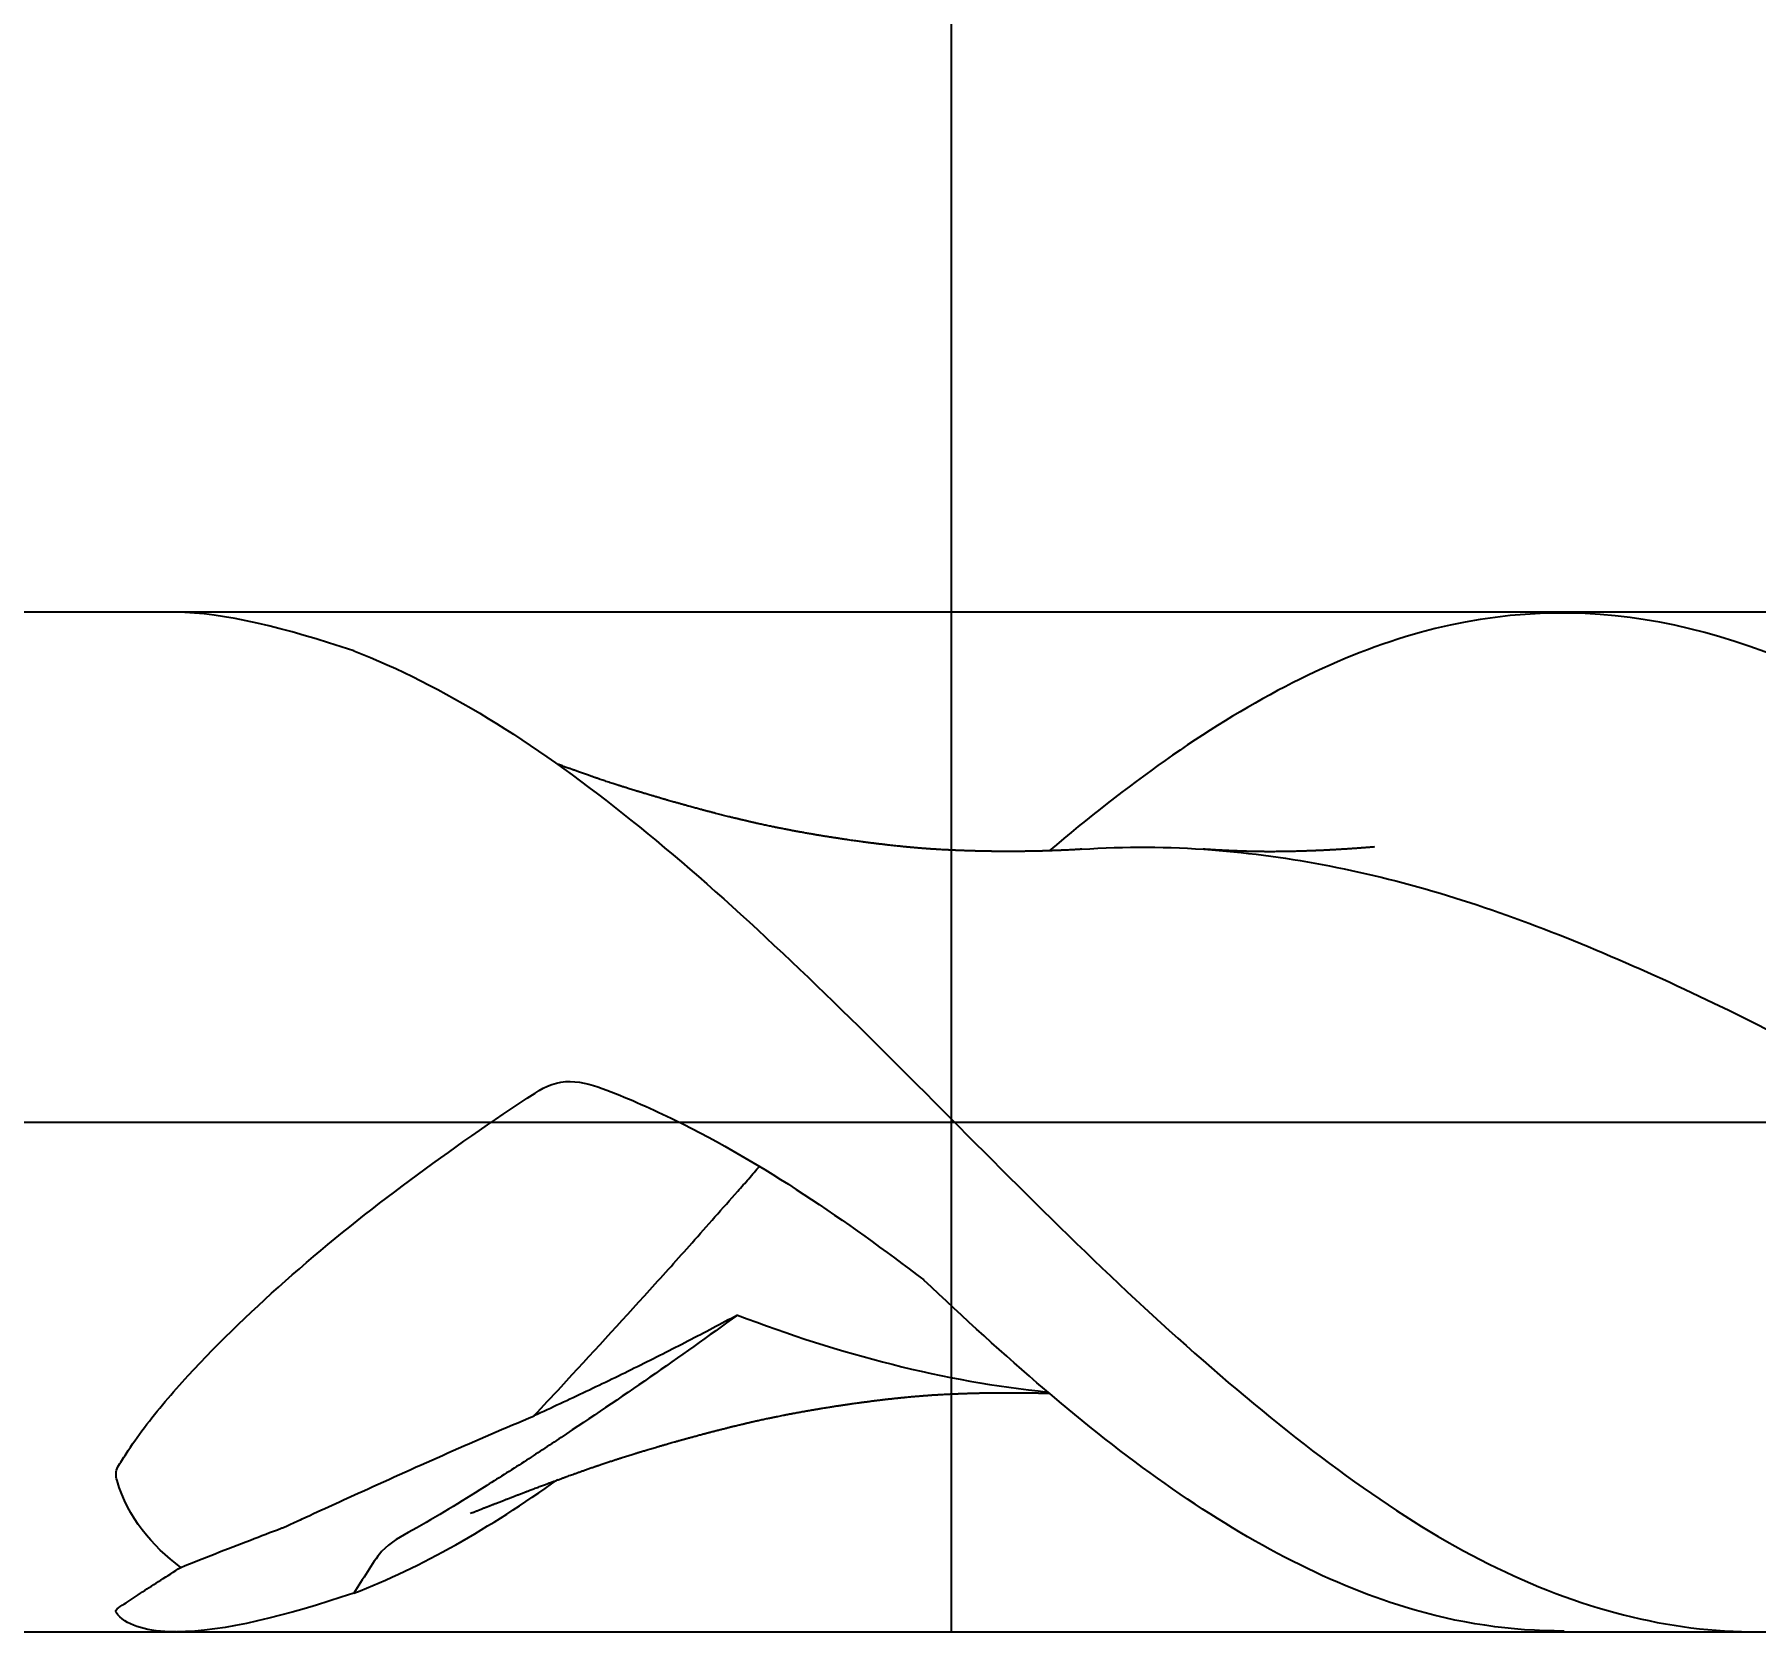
# Model space of a CAD drawing. Extents: x -73 to 147, y -10 to 97.
# Drawn here: x 2.02 to 35.77, y -10.13 to 21.34 of the extents above; entities that cross this region are included whole.
import ezdxf
from ezdxf.lldxf.tags import DXFTag

# ---------------------------------------------------------------- set-up
doc = ezdxf.new("R2010")
doc.units = 0
for name, color, linetype in [('1', 4, 'Continuous'), ('2', 7, 'Continuous'), ('4', 2, 'CENTER'), ('CUT', 1, 'Continuous'), ('NOCUT', 7, 'Continuous'), ('SK2', 7, 'Continuous'), ('SK4', 2, 'CENTER')]:
    doc.layers.add(name, color=color, linetype=linetype)
doc.styles.add('SIMPLEX', font='simplex')
tags = doc.linetypes.add('CENTER', pattern=[25.4, 12.7, -6.35, 0, -6.35]).pattern_tags.tags
tags[10:11] = [DXFTag(74, 4), DXFTag(75, 0), DXFTag(340, '0'), DXFTag(46, 0.0), DXFTag(50, 0.0), DXFTag(44, 0.0), DXFTag(45, 0.0)]
tags[8:9] = [DXFTag(74, 4), DXFTag(75, 0), DXFTag(340, '0'), DXFTag(46, 0.0), DXFTag(50, 0.0), DXFTag(44, 0.0), DXFTag(45, 0.0)]
tags[6:7] = [DXFTag(74, 4), DXFTag(75, 0), DXFTag(340, '0'), DXFTag(46, 0.0), DXFTag(50, 0.0), DXFTag(44, 0.0), DXFTag(45, 0.0)]
tags[4:5] = [DXFTag(74, 4), DXFTag(75, 0), DXFTag(340, '0'), DXFTag(46, 0.0), DXFTag(50, 0.0), DXFTag(44, 0.0), DXFTag(45, 0.0)]
doc.dimstyles.get("Standard").update_dxf_attribs({"dimtxt": 0.18, "dimasz": 0.18, "dimexe": 0.18, "dimexo": 0.0625, "dimgap": 0.09, "dimtad": 0, "dimtih": 1, "dimtoh": 1, "dimdec": 4, "dimzin": 0, "dimdsep": 46, "dimtxsty": 'Standard', "dimcen": 0.09, "dimadec": 0, "dimazin": 0, "dimtfac": 1, "dimtdec": 4, "dimtofl": 0, "dimtmove": 0, "dimatfit": 3, "dimfxl": 0, "dimtolj": 1, "dimtzin": 0, "dimarcsym": 0})

# ---------------------------------------------------------------- blocks, each defined once
blk = doc.blocks.new('_D0')
at = {"layer": '2'}
for p, q in [((0, 0), (0, 78.43)), ((95, 0), (95, 78.43)), ((0, 74.93), (95, 74.93))]:
    blk.add_line(p, q, dxfattribs=at)
for points in [[(0, 74.93), (4.569998, 75.531652), (4.570002, 74.328348), (0, 74.93)], [(95, 74.93), (90.430002, 74.328348), (90.429998, 75.531652), (95, 74.93)]]:
    blk.add_solid(points, dxfattribs=at)
at = {"layer": '2', "insert": (43.891604, 75.739271), "char_height": 4.57, "attachment_point": 7, "line_spacing_factor": 0.903614, "style": 'SIMPLEX'}
blk.add_mtext('\\W01.000;\\Fsimplex.shx;95', dxfattribs=at)
blk = doc.blocks.new('_D3')
at = {"layer": '2'}
for p, q in [((20, 0), (20, 46.93)), ((95, 0), (95, 46.93)), ((20, 44.93), (95, 44.93))]:
    blk.add_line(p, q, dxfattribs=at)
for points in [[(20, 44.93), (24.569998, 45.531652), (24.570002, 44.328348), (20, 44.93)], [(95, 44.93), (90.430002, 44.328348), (90.429998, 45.531652), (95, 44.93)]]:
    blk.add_solid(points, dxfattribs=at)
at = {"layer": '2', "insert": (53.891604, 45.739271), "char_height": 4.57, "attachment_point": 7, "line_spacing_factor": 0.903614, "style": 'SIMPLEX'}
blk.add_mtext('\\W01.000;\\Fsimplex.shx;75', dxfattribs=at)
blk = doc.blocks.new('_D4')
at = {"layer": 'SK2'}
for p, q in [((-50, 0), (-50, 91.93)), ((95, 0), (95, 91.93)), ((-50, 89.93), (95, 89.93))]:
    blk.add_line(p, q, dxfattribs=at)
for points in [[(-50, 89.93), (-45.430002, 90.531652), (-45.429998, 89.328348), (-50, 89.93)], [(95, 89.93), (90.430002, 89.328348), (90.429998, 90.531652), (95, 89.93)]]:
    blk.add_solid(points, dxfattribs=at)
at = {"layer": 'SK2', "insert": (16.401906, 90.739271), "char_height": 4.57, "attachment_point": 7, "line_spacing_factor": 0.903614, "style": 'SIMPLEX'}
blk.add_mtext('\\W01.000;\\Fsimplex.shx;145', dxfattribs=at)

msp = doc.modelspace()

# ---------------------------------------------------------------- linework, layer by layer
at = {"layer": '1'}
for p, q in [((4.7907, 10), (0, 10)), ((35.7697, 10), (32.0175, 10)), ((0, -10), (4.7907, -10)), ((32.0175, -10), (35.7697, -10))]:
    msp.add_line(p, q, dxfattribs=at)
for points, knots in [([(63.4322, -9.9908), (61.3349, -9.9837), (59.2445, -9.3268), (53.982, -6.2243), (50.8747, -3.1463), (44.5702, 3.146), (41.4625, 6.2354), (35.1601, 9.9308), (32.0447, 10.4801), (27.3278, 9.0367), (25.7615, 8.1996), (23.4385, 6.5627), (22.679, 5.9645), (21.9199, 5.3212)], [0, 0, 0, 0, 0.1518313, 0.1518313, 0.3786144, 0.3786144, 0.6053974, 0.6053974, 0.8321805, 0.8321805, 0.9455721, 0.9455721, 1, 1, 1, 1]), ([(8.2782, 9.2414), (10.035, 8.5711), (11.7942, 7.4462), (15.3088, 4.6648), (17.0868, 2.9719), (20.5796, -0.5157), (22.3475, -2.335), (25.8702, -5.5416), (27.6413, -6.9789), (31.1306, -9.0859), (32.9031, -9.7452), (36.4345, -10.1329), (38.1727, -9.8563), (41.2049, -8.6279), (42.4521, -7.9091), (43.7038, -7.0182)], [0, 0, 0, 0, 0.1490091, 0.1490091, 0.2980182, 0.2980182, 0.4470273, 0.4470273, 0.5960364, 0.5960364, 0.7450454, 0.7450454, 0.8940545, 0.8940545, 1, 1, 1, 1]), ([(22.5582, 5.3527), (22.5536, 5.3524), (22.5416, 5.3515), (22.5179, 5.3498), (22.487, 5.3476), (22.4535, 5.3455), (22.4216, 5.3436), (22.3926, 5.342), (22.3667, 5.3406), (22.3326, 5.3389), (22.2929, 5.3369), (22.2502, 5.3348), (22.2161, 5.3332), (22.1873, 5.3319), (22.1604, 5.3306), (22.1299, 5.3293), (22.0862, 5.3274), (22.0314, 5.3252), (21.9675, 5.3229), (21.9063, 5.3208), (21.8589, 5.3193), (21.8245, 5.3183), (21.803, 5.3177), (21.7839, 5.3172), (21.7673, 5.3168), (21.7531, 5.3164), (21.7399, 5.3161), (21.7258, 5.3158), (21.7088, 5.3154), (21.6881, 5.3149), (21.6643, 5.3144), (21.639, 5.3138), (21.6138, 5.3133), (21.5893, 5.3129), (21.5657, 5.3125), (21.5351, 5.312), (21.4985, 5.3114), (21.4561, 5.3108), (21.4105, 5.3103), (21.3605, 5.3098), (21.3064, 5.3093), (21.255, 5.309), (21.2072, 5.3088), (21.1675, 5.3087), (21.1341, 5.3087), (21.1055, 5.3087), (21.0746, 5.3087), (21.0399, 5.3088), (21.0009, 5.309), (20.965, 5.3092), (20.9336, 5.3094), (20.9093, 5.3095), (20.8873, 5.3097), (20.8692, 5.3099), (20.8551, 5.31), (20.8433, 5.3102), (20.832, 5.3103), (20.8163, 5.3105), (20.7948, 5.3107), (20.7667, 5.3111), (20.7347, 5.3116), (20.6867, 5.3123), (20.6221, 5.3135), (20.558, 5.3148), (20.5074, 5.316), (20.4737, 5.3169), (20.442, 5.3177), (20.4139, 5.3185), (20.39, 5.3192), (20.3689, 5.3198), (20.3483, 5.3205), (20.326, 5.3212), (20.2976, 5.3221), (20.2629, 5.3233), (20.2216, 5.3247), (20.1832, 5.3262), (20.1486, 5.3275), (20.1185, 5.3288), (20.0881, 5.33), (20.0594, 5.3313), (20.0345, 5.3324), (20.0146, 5.3333), (19.9982, 5.334), (19.9821, 5.3348), (19.9615, 5.3358), (19.9337, 5.3371), (19.899, 5.3389), (19.8608, 5.3408), (19.815, 5.3433), (19.7646, 5.3461), (19.717, 5.3489), (19.6792, 5.3512), (19.6511, 5.3529), (19.6261, 5.3545), (19.6048, 5.3558), (19.5872, 5.357), (19.5706, 5.3582), (19.5517, 5.3596), (19.5273, 5.3614), (19.4969, 5.3636), (19.4626, 5.3663), (19.4268, 5.3691), (19.3763, 5.3731), (19.3127, 5.3785), (19.2487, 5.3841), (19.2003, 5.3885), (19.1676, 5.3915), (19.1392, 5.3942), (19.1154, 5.3964), (19.0978, 5.3981), (19.0851, 5.3994), (19.0747, 5.4004), (19.0625, 5.4016), (19.0469, 5.4031), (19.0278, 5.405), (18.9919, 5.4087), (18.9417, 5.4138), (18.8798, 5.4204), (18.8223, 5.4267), (18.7739, 5.4321), (18.7346, 5.4365), (18.7024, 5.4402), (18.6695, 5.4441), (18.635, 5.4481), (18.6011, 5.4522), (18.571, 5.4558), (18.5475, 5.4587), (18.529, 5.461), (18.5138, 5.4629), (18.4986, 5.4648), (18.4818, 5.4669), (18.4619, 5.4694), (18.4372, 5.4725), (18.4085, 5.4762), (18.3654, 5.4817), (18.3102, 5.489), (18.2499, 5.497), (18.1967, 5.5043), (18.1484, 5.5109), (18.0965, 5.5182), (18.0389, 5.5263), (17.9873, 5.5337), (17.9431, 5.5402), (17.9098, 5.5451), (17.8796, 5.5495), (17.8565, 5.553), (17.8404, 5.5554), (17.8288, 5.5571), (17.8178, 5.5588), (17.8029, 5.561), (17.7828, 5.5641), (17.7565, 5.5681), (17.7259, 5.5728), (17.6917, 5.578), (17.6463, 5.5851), (17.5896, 5.5941), (17.5211, 5.605), (17.4644, 5.6143), (17.4219, 5.6213), (17.396, 5.6256), (17.3738, 5.6293), (17.3555, 5.6324), (17.3409, 5.6349), (17.3252, 5.6375), (17.3069, 5.6406), (17.2842, 5.6445), (17.259, 5.6488), (17.23, 5.6538), (17.1961, 5.6597), (17.1574, 5.6665), (17.118, 5.6735), (17.0801, 5.6803), (17.0458, 5.6864), (17.0134, 5.6923), (16.9836, 5.6978), (16.9571, 5.7027), (16.9345, 5.7069), (16.915, 5.7105), (16.8952, 5.7142), (16.872, 5.7186), (16.8435, 5.724), (16.8118, 5.73), (16.7791, 5.7363), (16.7421, 5.7434), (16.7021, 5.7513), (16.6599, 5.7596), (16.6231, 5.7669), (16.5917, 5.7732), (16.5655, 5.7785), (16.5418, 5.7834), (16.5169, 5.7885), (16.4876, 5.7945), (16.4501, 5.8022), (16.406, 5.8115), (16.3585, 5.8215), (16.3123, 5.8314), (16.2681, 5.8409), (16.2261, 5.8503), (16.1866, 5.8592), (16.1509, 5.8673), (16.1187, 5.8747), (16.0946, 5.8802), (16.0776, 5.8841), (16.0664, 5.8867), (16.0543, 5.8895), (16.0394, 5.893), (16.0196, 5.8976), (15.996, 5.9031), (15.969, 5.9094), (15.9401, 5.9162), (15.9099, 5.9234), (15.8811, 5.9303), (15.8555, 5.9364), (15.8305, 5.9424), (15.8039, 5.9488), (15.7734, 5.9562), (15.7404, 5.9642), (15.7052, 5.9728), (15.6699, 5.9816), (15.6292, 5.9916), (15.5839, 6.0029), (15.5328, 6.0158), (15.4821, 6.0286), (15.43, 6.0419), (15.3747, 6.0561), (15.3263, 6.0687), (15.2859, 6.0792), (15.2554, 6.0872), (15.2267, 6.0947), (15.2017, 6.1013), (15.1823, 6.1064), (15.1663, 6.1106), (15.1488, 6.1153), (15.1258, 6.1214), (15.0956, 6.1295), (15.0604, 6.1389), (15.0078, 6.1531), (14.9385, 6.1719), (14.8707, 6.1904), (14.8195, 6.2045), (14.7874, 6.2134), (14.7588, 6.2214), (14.7303, 6.2293), (14.7012, 6.2374), (14.6701, 6.2461), (14.6394, 6.2547), (14.608, 6.2636), (14.574, 6.2732), (14.5355, 6.2841), (14.4912, 6.2967), (14.4517, 6.308), (14.4189, 6.3175), (14.3953, 6.3242), (14.3732, 6.3306), (14.3539, 6.3362), (14.3374, 6.341), (14.3233, 6.3451), (14.3094, 6.3491), (14.2928, 6.354), (14.2712, 6.3602), (14.2445, 6.3681), (14.2139, 6.377), (14.1812, 6.3867), (14.1482, 6.3964), (14.1127, 6.407), (14.0746, 6.4183), (14.0342, 6.4304), (13.9956, 6.442), (13.9611, 6.4524), (13.9326, 6.461), (13.9109, 6.4676), (13.8926, 6.4732), (13.8737, 6.479), (13.8508, 6.486), (13.824, 6.4942), (13.7883, 6.5052), (13.747, 6.518), (13.7028, 6.5317), (13.6639, 6.5439), (13.6297, 6.5547), (13.6024, 6.5633), (13.58, 6.5703), (13.562, 6.576), (13.5442, 6.5817), (13.5263, 6.5874), (13.5068, 6.5936), (13.4832, 6.6012), (13.4534, 6.6108), (13.4172, 6.6225), (13.3782, 6.6351), (13.333, 6.6499), (13.2845, 6.6658), (13.2335, 6.6826), (13.1846, 6.6989), (13.1368, 6.7149), (13.0973, 6.7283), (13.0658, 6.739), (13.0435, 6.7465), (13.0232, 6.7534), (13.0056, 6.7595), (12.9887, 6.7652), (12.9688, 6.7721), (12.9438, 6.7807), (12.9134, 6.7914), (12.8795, 6.8033), (12.8306, 6.8206), (12.7667, 6.8432), (12.7045, 6.8654), (12.6584, 6.8818), (12.6315, 6.8915), (12.6089, 6.8996), (12.5909, 6.906), (12.5764, 6.9112), (12.5626, 6.9162), (12.5461, 6.9222), (12.5256, 6.9296), (12.498, 6.9396), (12.4651, 6.9515), (12.429, 6.9646), (12.3917, 6.9782), (12.3544, 6.9918), (12.3184, 7.0049), (12.2962, 7.0131), (12.2863, 7.0167)], [0, 0, 0, 0, 0.0021809, 0.0062079, 0.0099135, 0.0133903, 0.0167497, 0.0189867, 0.021263, 0.0236095, 0.0280002, 0.0317646, 0.0349077, 0.0369969, 0.0394003, 0.0421865, 0.0453683, 0.0516896, 0.057837, 0.0638081, 0.0696042, 0.0719974, 0.0741403, 0.0760329, 0.0776755, 0.0790681, 0.0802133, 0.0815529, 0.0831562, 0.0851618, 0.0875669, 0.0900865, 0.0925296, 0.0948961, 0.0971861, 0.0993996, 0.1037891, 0.1078428, 0.1117347, 0.1170541, 0.1223876, 0.1274751, 0.1319941, 0.1363036, 0.1390361, 0.141708, 0.1446474, 0.1480138, 0.1518074, 0.1560281, 0.1584594, 0.1609487, 0.1631052, 0.1648629, 0.1662216, 0.167221, 0.1682828, 0.1695203, 0.1718202, 0.1745542, 0.1777223, 0.181176, 0.1885542, 0.1965602, 0.1998773, 0.2032709, 0.2063868, 0.2090963, 0.2114376, 0.2133591, 0.2152558, 0.2174336, 0.2198927, 0.2235328, 0.2275595, 0.2319402, 0.2347385, 0.2376644, 0.2407177, 0.2436237, 0.2460554, 0.2479812, 0.2494488, 0.2508234, 0.2526944, 0.255482, 0.258942, 0.2628587, 0.2666559, 0.2723185, 0.277609, 0.2805813, 0.2833822, 0.2858326, 0.2879106, 0.2896162, 0.2909985, 0.2927654, 0.2951484, 0.2981471, 0.3016707, 0.3051973, 0.3086436, 0.3164491, 0.3238087, 0.3273764, 0.3305961, 0.3333638, 0.3356797, 0.3375438, 0.3385195, 0.339397, 0.3405731, 0.3420914, 0.3439518, 0.3461543, 0.3525692, 0.3585961, 0.3642224, 0.3693618, 0.3726946, 0.3756843, 0.3787493, 0.3823039, 0.3857416, 0.3886597, 0.3910621, 0.3925619, 0.3940377, 0.3954896, 0.3969887, 0.3989087, 0.4013036, 0.4041715, 0.4072764, 0.4138404, 0.4202587, 0.4248233, 0.4293138, 0.4343435, 0.4399321, 0.4460939, 0.4493749, 0.4527851, 0.4558, 0.4581453, 0.4595184, 0.4604954, 0.4615021, 0.4627219, 0.4648339, 0.4673806, 0.470362, 0.4737537, 0.4773344, 0.4836039, 0.4902507, 0.4972748, 0.5001048, 0.5026388, 0.504795, 0.5065734, 0.507974, 0.5090571, 0.5111441, 0.5133038, 0.5156569, 0.5184744, 0.5217663, 0.5255252, 0.5297349, 0.5332468, 0.5365855, 0.5397277, 0.542669, 0.5452677, 0.547455, 0.5492461, 0.5509736, 0.5532298, 0.5560147, 0.5592746, 0.5625014, 0.5655692, 0.5700687, 0.5741753, 0.5778815, 0.5808026, 0.5833468, 0.5855143, 0.5877726, 0.5905393, 0.5938179, 0.5983444, 0.602879, 0.6072958, 0.6116032, 0.6158097, 0.6198499, 0.6236938, 0.627019, 0.6298076, 0.631043, 0.6321356, 0.6331491, 0.6345739, 0.6365141, 0.6389337, 0.6415031, 0.6444106, 0.6474031, 0.6503358, 0.6528344, 0.6548799, 0.6576529, 0.6606093, 0.6638083, 0.6672992, 0.6708874, 0.6741245, 0.6791882, 0.6841268, 0.6890356, 0.6939771, 0.6993353, 0.7051757, 0.7080897, 0.7111104, 0.714057, 0.7164646, 0.7183835, 0.7197199, 0.7211247, 0.7234971, 0.7264318, 0.7299286, 0.7337735, 0.7417554, 0.7501258, 0.7535145, 0.7566767, 0.7594588, 0.761861, 0.7649765, 0.7679387, 0.770926, 0.7739385, 0.7771391, 0.7808801, 0.785174, 0.790021, 0.792329, 0.7947014, 0.7968507, 0.7987235, 0.8003196, 0.8016391, 0.8028105, 0.8043682, 0.8064772, 0.8090745, 0.8121543, 0.815389, 0.8185885, 0.8217526, 0.8257285, 0.8296473, 0.8335065, 0.8369438, 0.8397016, 0.8417797, 0.8432564, 0.8450344, 0.8472303, 0.8498445, 0.852701, 0.8574501, 0.8617197, 0.8655126, 0.868833, 0.8718976, 0.8736882, 0.875457, 0.8772043, 0.8789306, 0.8807062, 0.882866, 0.8859635, 0.8896607, 0.8938581, 0.8979175, 0.9032943, 0.9081957, 0.9126587, 0.9170944, 0.9217335, 0.9239708, 0.9262198, 0.9282068, 0.9298741, 0.9313651, 0.9331534, 0.9356911, 0.9386944, 0.9420996, 0.945638, 0.9530239, 0.960822, 0.9638642, 0.9664965, 0.9687026, 0.9704825, 0.9717479, 0.9729477, 0.974546, 0.9765484, 0.9789547, 0.9826246, 0.9861881, 0.9894967, 0.9935288, 0.9971041, 1, 1, 1, 1]), ([(22.5524, 5.3517), (23.4068, 5.4089), (24.2594, 5.4072), (26.6501, 5.2193), (28.182, 4.9174), (31.2756, 3.9712), (32.8354, 3.3271), (37.4602, 1.1669), (40.5507, -0.6869), (45.1782, -2.9704), (46.743, -3.6614), (49.8305, -4.6909), (51.3689, -5.0609), (53.0513, -5.2756), (53.1817, -5.2908), (53.312, -5.3044)], [0, 0, 0, 0, 0.0828717, 0.0828717, 0.233616, 0.233616, 0.3843603, 0.3843603, 0.6858489, 0.6858489, 0.8365932, 0.8365932, 0.9873375, 0.9873375, 1, 1, 1, 1]), ([(28.2946, 5.3966), (28.2724, 5.3948), (28.2595, 5.3937), (28.2462, 5.3926), (28.2326, 5.3914), (28.2185, 5.3903), (28.2021, 5.3889), (28.1824, 5.3873), (28.1586, 5.3854), (28.1313, 5.3832), (28.1019, 5.3809), (28.0724, 5.3786), (28.0442, 5.3765), (28.0133, 5.3742), (27.9804, 5.3717), (27.946, 5.3693), (27.915, 5.367), (27.8876, 5.3651), (27.8634, 5.3635), (27.8409, 5.3619), (27.8165, 5.3603), (27.7875, 5.3583), (27.7532, 5.3561), (27.7154, 5.3537), (27.6768, 5.3512), (27.6394, 5.349), (27.6034, 5.3468), (27.5678, 5.3447), (27.5328, 5.3427), (27.4988, 5.3408), (27.468, 5.3392), (27.4402, 5.3377), (27.4161, 5.3364), (27.3957, 5.3354), (27.3765, 5.3344), (27.3567, 5.3334), (27.3335, 5.3323), (27.3057, 5.3309), (27.2734, 5.3294), (27.2387, 5.3279), (27.2047, 5.3263), (27.1724, 5.325), (27.1415, 5.3237), (27.1064, 5.3223), (27.0672, 5.3207), (27.0235, 5.3191), (26.9782, 5.3175), (26.9312, 5.3159), (26.8843, 5.3145), (26.8374, 5.3131), (26.791, 5.3118), (26.7434, 5.3106), (26.6962, 5.3095), (26.6463, 5.3084), (26.5929, 5.3074), (26.5371, 5.3064), (26.4806, 5.3056), (26.424, 5.3049), (26.366, 5.3043), (26.3066, 5.3039), (26.2566, 5.3037), (26.2175, 5.3037), (26.1892, 5.3038), (26.1605, 5.304), (26.1288, 5.3043), (26.0893, 5.3047), (26.0415, 5.3053), (25.9849, 5.3062), (25.9362, 5.3071), (25.8983, 5.308), (25.8745, 5.3085), (25.8547, 5.309), (25.8394, 5.3094), (25.8274, 5.3097), (25.817, 5.31), (25.802, 5.3104), (25.7803, 5.311), (25.7505, 5.3119), (25.7023, 5.3134), (25.6357, 5.3157), (25.5692, 5.3183), (25.5172, 5.3204), (25.4828, 5.3219), (25.4507, 5.3234), (25.4215, 5.3248), (25.3955, 5.326), (25.3712, 5.3272), (25.3486, 5.3283), (25.3261, 5.3295), (25.3036, 5.3307), (25.2767, 5.3321), (25.2433, 5.334), (25.201, 5.3364), (25.1523, 5.3392), (25.109, 5.3419), (25.0743, 5.3441), (25.0517, 5.3455), (25.0325, 5.3468), (25.0165, 5.3478), (25.0014, 5.3488), (24.9846, 5.3499), (24.963, 5.3514), (24.9468, 5.3525), (24.9375, 5.3532)], [0, 0, 0, 0, 0.0156028, 0.0194628, 0.0233215, 0.0273635, 0.0318037, 0.0378645, 0.0447178, 0.0529314, 0.0620685, 0.0708452, 0.0791781, 0.0870671, 0.0982829, 0.1084596, 0.1176041, 0.1257328, 0.1328467, 0.1389996, 0.1458279, 0.1541136, 0.1638654, 0.1749303, 0.1859904, 0.1967619, 0.207259, 0.2174973, 0.2284803, 0.2391941, 0.2493539, 0.2581479, 0.2655356, 0.2718412, 0.2768956, 0.282627, 0.2893719, 0.2975348, 0.3073511, 0.3180102, 0.3282749, 0.3375924, 0.3466502, 0.3556574, 0.3688356, 0.3814432, 0.3944426, 0.4090438, 0.4231888, 0.4360978, 0.4507394, 0.4644299, 0.4783768, 0.4927289, 0.5088206, 0.5259415, 0.5423992, 0.5591743, 0.5764073, 0.5941407, 0.612107, 0.6210853, 0.6290068, 0.6373356, 0.6467617, 0.657285, 0.6725579, 0.6893714, 0.707725, 0.7159294, 0.7231041, 0.7289712, 0.7335308, 0.7367829, 0.7395733, 0.7428418, 0.7500772, 0.7589212, 0.7693738, 0.7928973, 0.8181354, 0.8285194, 0.8390932, 0.848709, 0.8569768, 0.8650617, 0.8718083, 0.8784959, 0.8851722, 0.8918372, 0.898491, 0.9091333, 0.921634, 0.9360157, 0.9522784, 0.9599154, 0.9666165, 0.9722824, 0.9769134, 0.9807856, 0.9856403, 0.9917818, 1, 1, 1, 1]), ([(4.8893, -8.7358), (4.3263, -8.3181), (3.8464, -7.7586), (3.6122, -6.9424), (3.6054, -6.8497), (3.7059, -6.6799), (3.7588, -6.5945), (3.9247, -6.3374), (4.0439, -6.164), (4.431, -5.651), (4.7214, -5.3123), (6.2796, -3.6216), (7.7818, -2.331), (10.1803, -0.5515), (10.9983, 0.0237), (12.0441, 0.7039), (12.2791, 0.8056), (12.7713, 0.7887), (13.012, 0.7169), (13.6959, 0.451), (14.1441, 0.2525), (16.3433, -0.8244), (17.9288, -1.9396), (19.4607, -3.0984)], [0, 0, 0, 0, 0.125, 0.125, 0.140625, 0.140625, 0.15625, 0.15625, 0.1875, 0.1875, 0.25, 0.25, 0.5, 0.5, 0.625, 0.625, 0.65625, 0.65625, 0.6875, 0.6875, 0.75, 0.75, 1, 1, 1, 1]), ([(11.8142, -5.7644), (11.9913, -5.5737), (12.7524, -4.7543), (13.7867, -3.6249), (14.9412, -2.3445), (15.5819, -1.6093), (16.0274, -1.1151), (16.163, -0.9435), (16.2382, -0.8699)], [0, 0, 0, 0, 0.1188271, 0.5106611, 0.6977318, 0.9025247, 0.9515318, 1, 1, 1, 1]), ([(32.019, -9.9843), (30.981, -9.9896), (29.9421, -9.8367), (27.3278, -9.0367), (25.7615, -8.1996), (22.6223, -5.9876), (21.0263, -4.5894), (19.4625, -3.1001)], [0, 0, 0, 0, 0.2488968, 0.2488968, 0.6244484, 0.6244484, 1, 1, 1, 1]), ([(15.806, -3.7863), (15.2348, -4.1962), (14.0905, -5.0172), (12.687, -5.9594), (11.6042, -6.6793), (10.6317, -7.2908), (9.7086, -7.8693), (8.8674, -8.3043), (8.5471, -8.8275), (8.3684, -9.1026), (8.2782, -9.2414)], [0, 0, 0, 0, 0.2258678, 0.452494, 0.5464634, 0.6467058, 0.8254073, 0.904316, 0.9517168, 1, 1, 1, 1]), ([(15.806, -3.7863), (15.4857, -3.9583), (15.1612, -4.1294), (14.5064, -4.4679), (14.1767, -4.6352), (13.6778, -4.8824), (13.5109, -4.9642), (13.1754, -5.1268), (13.0071, -5.2076), (12.4987, -5.4479), (12.1572, -5.6065), (11.8142, -5.7644)], [0, 0, 0, 0, 0.25, 0.25, 0.5, 0.5, 0.625, 0.625, 0.75, 0.75, 1, 1, 1, 1]), ([(10.5659, -7.6774), (10.5997, -7.6642), (10.6153, -7.6579), (10.635, -7.65), (10.6597, -7.6402), (10.6866, -7.6294), (10.7152, -7.6181), (10.7446, -7.6063), (10.7753, -7.5942), (10.8051, -7.5824), (10.8319, -7.5717), (10.8555, -7.5624), (10.8771, -7.5539), (10.8979, -7.5457), (10.9195, -7.5372), (10.9419, -7.5284), (10.9649, -7.5194), (10.9883, -7.5102), (11.012, -7.5009), (11.0372, -7.491), (11.0654, -7.48), (11.0974, -7.4675), (11.1317, -7.4542), (11.1656, -7.441), (11.198, -7.4284), (11.2283, -7.4166), (11.2562, -7.4058), (11.2804, -7.3964), (11.3004, -7.3887), (11.3179, -7.382), (11.336, -7.375), (11.3578, -7.3666), (11.384, -7.3565), (11.4133, -7.3452), (11.4439, -7.3334), (11.4742, -7.3218), (11.504, -7.3104), (11.5356, -7.2983), (11.5689, -7.2856), (11.6025, -7.2728), (11.6326, -7.2613), (11.6582, -7.2515), (11.6818, -7.2426), (11.7067, -7.2331), (11.7372, -7.2216), (11.7739, -7.2077), (11.8155, -7.1919), (11.859, -7.1755), (11.9017, -7.1595), (11.9426, -7.1441), (11.9818, -7.1295), (12.0194, -7.1155), (12.054, -7.1026), (12.0853, -7.0909), (12.111, -7.0814), (12.131, -7.074), (12.1461, -7.0684), (12.1615, -7.0627), (12.1798, -7.0559), (12.205, -7.0466), (12.2365, -7.035), (12.2714, -7.0222), (12.3055, -7.0097), (12.3372, -6.9981), (12.3663, -6.9874), (12.3928, -6.9778), (12.4169, -6.969), (12.4467, -6.9581), (12.4838, -6.9447), (12.5297, -6.9281), (12.5788, -6.9104), (12.6317, -6.8914), (12.6882, -6.8712), (12.7468, -6.8503), (12.7978, -6.8322), (12.8409, -6.8169), (12.8756, -6.8047), (12.9108, -6.7923), (12.9458, -6.78), (12.9771, -6.7692), (13.0033, -6.7602), (13.0247, -6.7529), (13.0457, -6.7458), (13.0677, -6.7383), (13.095, -6.729), (13.1278, -6.718), (13.1642, -6.7057), (13.2027, -6.6928), (13.2408, -6.6802), (13.2783, -6.6678), (13.3151, -6.6557), (13.351, -6.6439), (13.3854, -6.6328), (13.4168, -6.6226), (13.4444, -6.6137), (13.4654, -6.6069), (13.4808, -6.602), (13.4926, -6.5982), (13.5061, -6.5939), (13.5238, -6.5882), (13.5513, -6.5795), (13.5872, -6.568), (13.6302, -6.5545), (13.6734, -6.5409), (13.7164, -6.5275), (13.7581, -6.5145), (13.7951, -6.5031), (13.8262, -6.4935), (13.8515, -6.4858), (13.8749, -6.4786), (13.8985, -6.4714), (13.927, -6.4627), (13.96, -6.4527), (13.9965, -6.4417), (14.0521, -6.425), (14.1259, -6.403), (14.2072, -6.379), (14.2768, -6.3586), (14.3367, -6.3412), (14.3896, -6.3259), (14.436, -6.3125), (14.4765, -6.3009), (14.5208, -6.2883), (14.5612, -6.2768), (14.5968, -6.2667), (14.6262, -6.2585), (14.6558, -6.2501), (14.6833, -6.2424), (14.7065, -6.2359), (14.7242, -6.231), (14.7373, -6.2273), (14.7482, -6.2243), (14.7594, -6.2212), (14.7726, -6.2175), (14.7908, -6.2125), (14.8149, -6.2058), (14.8453, -6.1974), (14.8789, -6.1882), (14.9143, -6.1785), (14.9503, -6.1687), (14.9867, -6.1588), (15.0236, -6.1488), (15.061, -6.1388), (15.0981, -6.1288), (15.1331, -6.1195), (15.1641, -6.1112), (15.1897, -6.1045), (15.2124, -6.0985), (15.2355, -6.0924), (15.2619, -6.0855), (15.2921, -6.0776), (15.3232, -6.0695), (15.3543, -6.0614), (15.3844, -6.0536), (15.4159, -6.0455), (15.4485, -6.0372), (15.4825, -6.0285), (15.5176, -6.0196), (15.5525, -6.0108), (15.5852, -6.0026), (15.6133, -5.9956), (15.6358, -5.99), (15.6532, -5.9857), (15.6676, -5.9821), (15.6811, -5.9788), (15.6992, -5.9743), (15.7232, -5.9684), (15.7561, -5.9604), (15.7941, -5.9512), (15.834, -5.9415), (15.8723, -5.9324), (15.905, -5.9245), (15.9338, -5.9177), (15.9587, -5.9119), (15.983, -5.9061), (16.0063, -5.9007), (16.0296, -5.8953), (16.0541, -5.8896), (16.0814, -5.8833), (16.1124, -5.8761), (16.1459, -5.8685), (16.1811, -5.8605), (16.2195, -5.8518), (16.261, -5.8425), (16.3056, -5.8328), (16.3498, -5.8234), (16.3922, -5.8144), (16.4301, -5.8064), (16.4617, -5.7998), (16.4847, -5.7951), (16.5007, -5.7918), (16.5131, -5.7892), (16.5276, -5.7863), (16.546, -5.7825), (16.5683, -5.778), (16.6039, -5.7708), (16.649, -5.7617), (16.6961, -5.7524), (16.7332, -5.7452), (16.7619, -5.7396), (16.7885, -5.7345), (16.8146, -5.7295), (16.8412, -5.7244), (16.8686, -5.7192), (16.8984, -5.7136), (16.9326, -5.7072), (16.972, -5.6999), (17.0138, -5.6923), (17.0543, -5.6849), (17.0917, -5.6782), (17.1227, -5.6726), (17.1478, -5.6682), (17.1692, -5.6644), (17.1928, -5.6603), (17.22, -5.6555), (17.2499, -5.6504), (17.2808, -5.6451), (17.3105, -5.64), (17.3368, -5.6355), (17.3622, -5.6313), (17.3897, -5.6267), (17.4229, -5.6211), (17.4608, -5.6149), (17.5027, -5.6081), (17.5473, -5.6009), (17.59, -5.594), (17.63, -5.5877), (17.6671, -5.5819), (17.7047, -5.576), (17.742, -5.5703), (17.7776, -5.5649), (17.8102, -5.5599), (17.8386, -5.5556), (17.8639, -5.5519), (17.887, -5.5484), (17.9097, -5.5451), (17.9324, -5.5417), (17.9554, -5.5384), (17.9824, -5.5345), (18.016, -5.5296), (18.0579, -5.5236), (18.1056, -5.5169), (18.1498, -5.5107), (18.1865, -5.5057), (18.2122, -5.5022), (18.2334, -5.4993), (18.2531, -5.4966), (18.2731, -5.4939), (18.2968, -5.4908), (18.3232, -5.4873), (18.354, -5.4832), (18.3878, -5.4788), (18.4229, -5.4743), (18.4585, -5.4698), (18.4956, -5.4651), (18.5332, -5.4605), (18.5726, -5.4556), (18.6066, -5.4515), (18.6336, -5.4483), (18.6524, -5.4461), (18.6695, -5.4441), (18.6881, -5.4419), (18.7106, -5.4393), (18.7375, -5.4362), (18.7664, -5.4329), (18.7952, -5.4297), (18.8225, -5.4267), (18.8541, -5.4232), (18.8885, -5.4195), (18.9247, -5.4156), (18.9566, -5.4123), (18.9872, -5.4091), (19.0174, -5.4061), (19.0455, -5.4033), (19.0733, -5.4005), (19.1026, -5.3977), (19.1375, -5.3943), (19.1765, -5.3907), (19.2173, -5.3869), (19.258, -5.3833), (19.2981, -5.3797), (19.3384, -5.3763), (19.3787, -5.373), (19.4179, -5.3698), (19.4546, -5.3669), (19.4876, -5.3643), (19.5164, -5.3622), (19.5416, -5.3603), (19.5666, -5.3585), (19.5945, -5.3565), (19.6263, -5.3544), (19.66, -5.3523), (19.6936, -5.3503), (19.7266, -5.3483), (19.759, -5.3464), (19.7968, -5.3443), (19.8401, -5.3419), (19.8887, -5.3394), (19.9365, -5.337), (19.9806, -5.3349), (20.0204, -5.333), (20.056, -5.3314), (20.0902, -5.3299), (20.1236, -5.3286), (20.1583, -5.3272), (20.1966, -5.3257), (20.2407, -5.324), (20.2826, -5.3226), (20.3204, -5.3213), (20.35, -5.3204), (20.3756, -5.3196), (20.3944, -5.3191), (20.4083, -5.3187), (20.4202, -5.3183), (20.4336, -5.318), (20.452, -5.3175), (20.4763, -5.3168), (20.5071, -5.316), (20.5415, -5.3152), (20.5785, -5.3144), (20.6134, -5.3137), (20.6458, -5.3131), (20.6754, -5.3125), (20.7059, -5.312), (20.7372, -5.3115), (20.7688, -5.3111), (20.7991, -5.3107), (20.8272, -5.3103), (20.8519, -5.3101), (20.8734, -5.3099), (20.8929, -5.3097), (20.9129, -5.3095), (20.9404, -5.3093), (20.9763, -5.3091), (21.0206, -5.3089), (21.0682, -5.3087), (21.1118, -5.3087), (21.1506, -5.3087), (21.1823, -5.3088), (21.2108, -5.3089), (21.2341, -5.309), (21.2522, -5.309), (21.2684, -5.3091), (21.2864, -5.3092), (21.3093, -5.3094), (21.3373, -5.3096), (21.3692, -5.3099), (21.409, -5.3103), (21.4539, -5.3108), (21.5024, -5.3114), (21.5473, -5.3121), (21.5885, -5.3129), (21.6256, -5.3136), (21.6584, -5.3142), (21.6866, -5.3148), (21.7105, -5.3154), (21.733, -5.3159), (21.757, -5.3165), (21.7852, -5.3173), (21.8166, -5.3181), (21.8506, -5.3191), (21.8854, -5.3202), (21.9091, -5.3209), (21.9206, -5.3213)], [0, 0, 0, 0, 0.00722, 0.0090634, 0.0113264, 0.0140113, 0.0164178, 0.0190862, 0.0219851, 0.0246832, 0.0270887, 0.0291446, 0.0309197, 0.0327301, 0.0346161, 0.0365777, 0.0385936, 0.0406351, 0.0427021, 0.0448112, 0.0472407, 0.0500895, 0.0531896, 0.0562388, 0.058984, 0.0616814, 0.0641805, 0.066299, 0.0680365, 0.0694109, 0.0708957, 0.0727938, 0.0751053, 0.077781, 0.0804769, 0.0831271, 0.0857314, 0.0882899, 0.0914413, 0.0944626, 0.0971099, 0.0993559, 0.1012005, 0.1032951, 0.1058894, 0.1090307, 0.1127118, 0.116496, 0.1201629, 0.1237239, 0.1271839, 0.130564, 0.1338764, 0.1368744, 0.1393801, 0.1410051, 0.1423295, 0.1434695, 0.1450413, 0.147138, 0.1500981, 0.1533178, 0.1563159, 0.1590912, 0.1616435, 0.1639729, 0.1660794, 0.167978, 0.1718444, 0.1758501, 0.1800646, 0.1847943, 0.1898074, 0.1949625, 0.2002584, 0.2032748, 0.2063315, 0.2094286, 0.2125655, 0.2155994, 0.2176835, 0.2194954, 0.2212272, 0.2232442, 0.2255641, 0.2289721, 0.2327952, 0.2364847, 0.2399705, 0.2432759, 0.2464284, 0.2494598, 0.2523473, 0.2550078, 0.2573058, 0.2592493, 0.2602952, 0.2612114, 0.2623132, 0.2638701, 0.2658821, 0.2696046, 0.273435, 0.2772247, 0.2809744, 0.2846793, 0.2880658, 0.2905904, 0.2927724, 0.294676, 0.2967143, 0.2989615, 0.3021618, 0.3053603, 0.3085143, 0.316743, 0.3246847, 0.3298321, 0.3350021, 0.3403749, 0.3437016, 0.3471563, 0.3509836, 0.3553174, 0.3577533, 0.3603243, 0.3630285, 0.3655216, 0.367551, 0.3691167, 0.3701682, 0.3709902, 0.3719721, 0.3731266, 0.3744537, 0.3767483, 0.3794253, 0.3824461, 0.3855547, 0.3887041, 0.3918942, 0.3951252, 0.398397, 0.4017096, 0.4048849, 0.4076003, 0.4098491, 0.4116083, 0.4135801, 0.4158914, 0.4185423, 0.4215252, 0.4240551, 0.4266963, 0.4294487, 0.4323123, 0.4352871, 0.4383733, 0.4415605, 0.4444594, 0.4469742, 0.4489544, 0.4504001, 0.4515503, 0.4527471, 0.4539935, 0.4563815, 0.4592513, 0.4626653, 0.4663004, 0.4695862, 0.4727251, 0.4749489, 0.4771583, 0.4792991, 0.4813514, 0.483315, 0.4854436, 0.4878719, 0.4907117, 0.4939213, 0.4971526, 0.5003307, 0.5043099, 0.508208, 0.5120293, 0.515754, 0.519024, 0.5217233, 0.5238529, 0.5249371, 0.525882, 0.5271355, 0.5287497, 0.5307247, 0.533011, 0.5381157, 0.542588, 0.5453956, 0.5478807, 0.5501267, 0.5524031, 0.5547309, 0.5571397, 0.5596114, 0.5625445, 0.5661438, 0.5699521, 0.5735011, 0.5767903, 0.5797618, 0.5816376, 0.5833682, 0.5853895, 0.5878353, 0.5905113, 0.5932139, 0.5959596, 0.5983065, 0.6001102, 0.6026128, 0.6055379, 0.6088861, 0.6126575, 0.6166703, 0.6207212, 0.623931, 0.6271648, 0.6304229, 0.6337056, 0.6368653, 0.6396256, 0.6421739, 0.6442615, 0.6462451, 0.6482502, 0.6502772, 0.6523264, 0.6544103, 0.6576079, 0.6612739, 0.6654109, 0.6700211, 0.6726471, 0.6748605, 0.6766576, 0.6781528, 0.680005, 0.6823333, 0.6851166, 0.6881799, 0.6911196, 0.6940013, 0.6968778, 0.699697, 0.703104, 0.7065564, 0.7100872, 0.7120125, 0.7136531, 0.7150285, 0.7164897, 0.7185101, 0.7208367, 0.7234077, 0.7258924, 0.7282426, 0.7304586, 0.734084, 0.7372878, 0.7401232, 0.7428697, 0.7455731, 0.7482349, 0.7503224, 0.752869, 0.7559007, 0.7593901, 0.7629666, 0.7665142, 0.7700335, 0.773525, 0.7771535, 0.7807416, 0.7840505, 0.7869827, 0.7895381, 0.7917169, 0.7936786, 0.7961316, 0.7990708, 0.8020787, 0.8050333, 0.8079346, 0.8107826, 0.8135774, 0.8178989, 0.8221718, 0.8263963, 0.8304894, 0.8337899, 0.8368751, 0.8398708, 0.8427771, 0.8456614, 0.8489924, 0.8528602, 0.8572646, 0.8600099, 0.8627818, 0.8650471, 0.8667573, 0.8677197, 0.8686957, 0.86987, 0.8712424, 0.8735469, 0.8762557, 0.87933, 0.8825782, 0.8859749, 0.8884919, 0.8910847, 0.8937532, 0.8964974, 0.8993173, 0.9020556, 0.9044551, 0.9066992, 0.908529, 0.9100942, 0.911836, 0.9137832, 0.9173044, 0.9212411, 0.9254064, 0.9297966, 0.9326714, 0.9355868, 0.9381146, 0.9401535, 0.9417035, 0.9428488, 0.9444122, 0.9464153, 0.9488583, 0.9517406, 0.9547645, 0.9592847, 0.9635221, 0.9674766, 0.9710488, 0.974319, 0.977187, 0.9796467, 0.9817071, 0.9834463, 0.9855498, 0.9880175, 0.9908437, 0.993764, 0.9969666, 1, 1, 1, 1]), ([(4.8893, -8.7358), (5.3343, -8.5561), (5.788, -8.378), (6.4514, -8.1226), (6.6534, -8.0455), (6.8758, -7.9611), (6.8937, -7.9547), (6.9335, -7.9383), (6.9551, -7.928), (7.0737, -7.8732), (7.1714, -7.8282), (7.6602, -7.6035), (8.0513, -7.4252), (9.5626, -6.7376), (10.6857, -6.2358), (11.8144, -5.7643)], [0, 0, 0, 0, 0.215533, 0.215533, 0.3086611, 0.3086611, 0.3170992, 0.3170992, 0.3258671, 0.3258671, 0.3668374, 0.3668374, 0.5307398, 0.5307398, 1, 1, 1, 1]), ([(4.7903, -10.0001), (4.7464, -10), (4.7031, -9.9993), (4.186, -9.9814), (3.7894, -9.8693), (3.5775, -9.5576), (3.7201, -9.4964), (3.9178, -9.3625), (4.0233, -9.2907), (4.3637, -9.0676), (4.6176, -8.9068), (4.8893, -8.7358)], [0, 0, 0, 0, 0.0429764, 0.0429764, 0.5214882, 0.5214882, 0.6411161, 0.6411161, 0.7607441, 0.7607441, 1, 1, 1, 1])]:
    msp.add_open_spline(points, degree=3, knots=knots, dxfattribs=at)
for points in [[(8.2782, 9.2414), (6.9529, 9.6854), (5.7247, 10.0012), (4.7903, 10.0001)], [(15.806, -3.7863), (17.8149, -4.5574), (19.856, -5.0886), (21.8912, -5.2959)], [(8.2782, -9.2414), (9.612, -8.7325), (10.9473, -7.9615), (12.282, -7.0111)], [(8.2782, -9.2414), (6.9577, -9.6838), (5.7336, -9.9989), (4.8005, -10.0001)]]:
    msp.add_open_spline(points, degree=3, dxfattribs=at)
at = {"layer": '4'}
msp.add_line((-0.125, 0), (95.125, 0), dxfattribs=at)
at = {"layer": 'CUT'}
for p, q in [((94.85, 10), (20, 10)), ((20, -0.1395), (20, 10)), ((20, -10), (20, -0.1395)), ((20, -10), (94.85, -10))]:
    msp.add_line(p, q, dxfattribs=at)
at = {"layer": 'DEFPOINTS'}
for p in [(20, 10), (20, 0), (20, 0), (20, -10)]:
    msp.add_point(p, dxfattribs=at)
at = {"layer": 'NOCUT'}
for p, q in [((20, 10), (-49, 10)), ((20, -0.1395), (20, 10)), ((20, -10), (20, -0.1395)), ((-49, -10), (20, -10))]:
    msp.add_line(p, q, dxfattribs=at)
at = {"layer": 'SK4'}
msp.add_line((-50.125, 0), (95.125, 0), dxfattribs=at)

# ---------------------------------------------------------------- dimensions: what is measured, and where the dimension line sits
at = {"layer": '2'}
dim = msp.add_aligned_dim(p1=(0, 0), p2=(95, 0), distance=78.43, text=' <> ', dimstyle='Standard', override={"dimtxt": 4.57, "dimasz": 4.57, "dimexe": 3.5, "dimexo": 0, "dimgap": 1.5, "dimtad": 1, "dimtih": 0, "dimdec": 3, "dimzin": 8, "dimclrd": 7, "dimclre": 7, "dimclrt": 7, "dimadec": 3, "dimtp": 0.005, "dimtm": -0.005, "dimtdec": 3}, dxfattribs=at)
dim.commit()
dim.dimension.update_dxf_attribs({"geometry": '_D0', "text_midpoint": (47.5, 79.5)})
dim = msp.add_linear_dim(base=(57.5, 49.5), p1=(20, 0), p2=(95, 0), text=' <> ', dimstyle='Standard', override={"dimtxt": 4.57, "dimasz": 4.57, "dimexe": 2, "dimexo": 0, "dimgap": 1.5, "dimtad": 1, "dimtih": 0, "dimdec": 3, "dimzin": 8, "dimclrd": 7, "dimclre": 7, "dimclrt": 7, "dimadec": 3, "dimtp": 0.005, "dimtm": -0.005, "dimtdec": 3}, dxfattribs=at)
dim.commit()
dim.dimension.update_dxf_attribs({"geometry": '_D3', "text_midpoint": (57.5, 49.5)})
at = {"layer": 'SK2'}
dim = msp.add_linear_dim(base=(22.5, 94.5), p1=(-50, 0), p2=(95, 0), text=' <> ', dimstyle='Standard', override={"dimtxt": 4.57, "dimasz": 4.57, "dimexe": 2, "dimexo": 0, "dimgap": 1.5, "dimtad": 1, "dimtih": 0, "dimdec": 3, "dimzin": 8, "dimclrd": 7, "dimclre": 7, "dimclrt": 7, "dimadec": 3, "dimtp": 0.005, "dimtm": -0.005, "dimtdec": 3}, dxfattribs=at)
dim.commit()
dim.dimension.update_dxf_attribs({"geometry": '_D4', "text_midpoint": (22.5, 94.5)})

doc.saveas('drawing.dxf')
